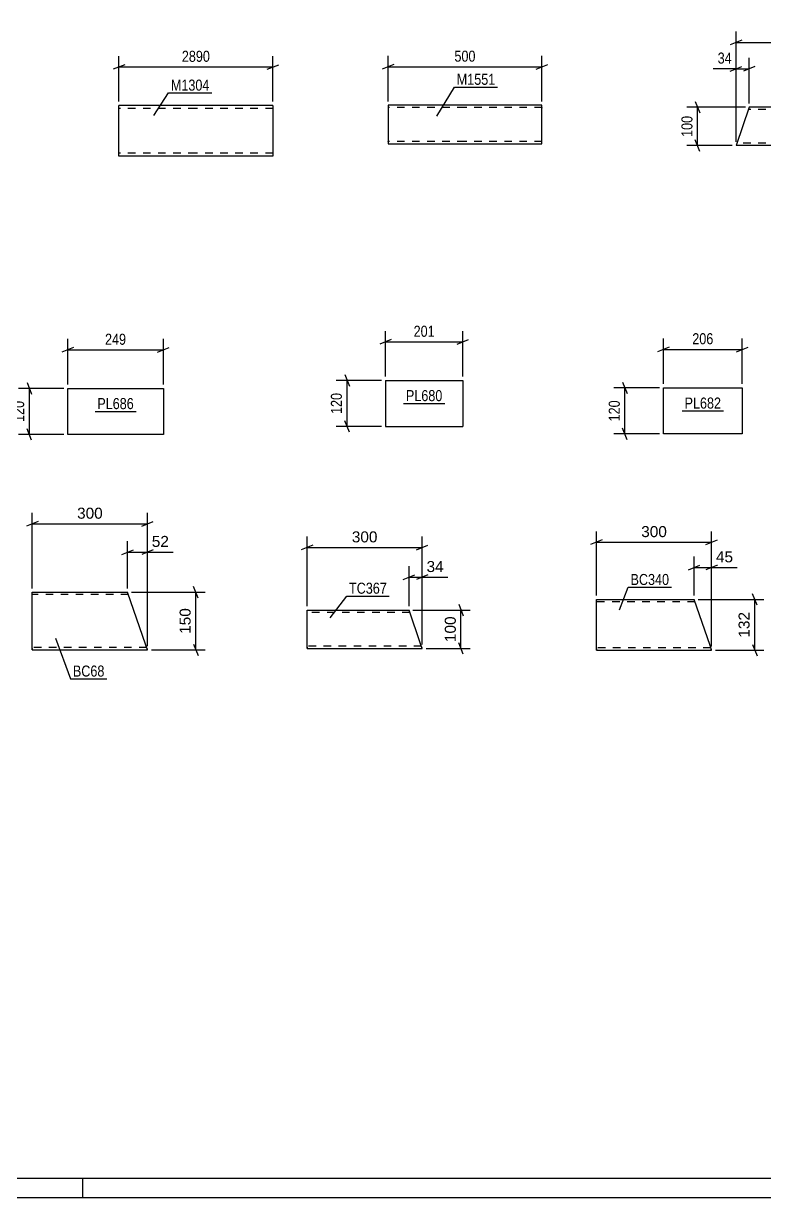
# Model space of a CAD drawing. Header units: millimetres. Extents: x 0 to 841, y 0 to 594.
# Drawn here: x 195.6 to 388.6, y 0 to 305.6 of the extents above; entities that cross this region are included whole.
import ezdxf

# ---------------------------------------------------------------- set-up
doc = ezdxf.new("R2010")
doc.units = ezdxf.units.MM
doc.linetypes.add('DXK_LINE_DOT2', pattern=[3.9198, 1.9599, -1.9599])
doc.styles.add('Arial', font='ARIAL.TTF', dxfattribs={"height": 0.2})
doc.styles.add('Arial Narrow', font='ARIALN.TTF', dxfattribs={"height": 0.2})

# ---------------------------------------------------------------- blocks, each defined once
blk = doc.blocks.new('Unknown-284934741-1134')
at = {"color": 5, "linetype": 'Continuous'}
for p, q in [((5, 5), (836, 5)), ((211, 0), (211, 5)), ((0, 0), (841, 0))]:
    blk.add_line(p, q, dxfattribs=at)
blk = doc.blocks.new('Part-284934741-25582 - 25581')
at = {"color": 2, "linetype": 'Continuous'}
for p, q in [((384.59, 283.81), (381.15, 273.81)), ((412.43, 283.81), (384.59, 283.81)), ((412.43, 283.81), (412.43, 273.81)), ((412.43, 273.81), (381.15, 273.81))]:
    blk.add_line(p, q, dxfattribs=at)
at = {"color": 7, "linetype": 'DXK_LINE_DOT2'}
for p, q in [((412.43, 283.21), (384.38, 283.21)), ((412.43, 283.72), (412.43, 283.81)), ((381.35, 274.41), (381.37, 274.46)), ((412.43, 274.41), (381.35, 274.41)), ((412.43, 274.41), (412.43, 274.46))]:
    blk.add_line(p, q, dxfattribs=at)
blk = doc.blocks.new('Part-284934741-25317 - 25316')
at = {"color": 2, "linetype": 'Continuous'}
for p, q in [((240.44, 284.27), (220.44, 284.27)), ((220.44, 272.67), (220.44, 284.27)), ((260.54, 284.27), (240.54, 284.27)), ((260.54, 284.27), (260.54, 271.07)), ((220.44, 271.07), (220.44, 272.67)), ((240.44, 271.07), (220.44, 271.07)), ((260.54, 271.07), (240.54, 271.07))]:
    blk.add_line(p, q, dxfattribs=at)
at = {"color": 7, "linetype": 'DXK_LINE_DOT2'}
for p, q in [((240.44, 283.47), (220.44, 283.47)), ((260.54, 283.47), (240.54, 283.47)), ((220.44, 271.19), (220.44, 272.67)), ((220.44, 271.87), (220.44, 271.93)), ((240.44, 271.87), (220.44, 271.87)), ((260.54, 271.87), (240.54, 271.87)), ((260.54, 271.87), (260.54, 271.93))]:
    blk.add_line(p, q, dxfattribs=at)
blk = doc.blocks.new('Part-284934741-32607 - 32606')
at = {"color": 2, "linetype": 'Continuous'}
for p, q in [((197.88, 142.64), (197.88, 157.55)), ((197.88, 157.55), (222.71, 157.55)), ((227.46, 143.75), (222.71, 157.55)), ((227.88, 142.55), (227.46, 143.75)), ((197.88, 142.55), (197.88, 142.64)), ((197.88, 142.55), (227.88, 142.55))]:
    blk.add_line(p, q, dxfattribs=at)
at = {"color": 7, "linetype": 'DXK_LINE_DOT2'}
for p, q in [((222.92, 156.95), (197.88, 156.95)), ((227.67, 143.15), (197.88, 143.15)), ((197.88, 142.9), (197.88, 142.55)), ((227.84, 142.64), (227.75, 142.9)), ((227.88, 142.55), (227.84, 142.64))]:
    blk.add_line(p, q, dxfattribs=at)
blk = doc.blocks.new('Part-284934741-25483 - 25482')
at = {"color": 2, "linetype": 'Continuous'}
for p, q in [((289.85, 212.7), (289.85, 200.7)), ((289.85, 212.7), (310, 212.7)), ((310, 212.7), (310, 200.7)), ((289.85, 200.7), (310, 200.7))]:
    blk.add_line(p, q, dxfattribs=at)
blk = doc.blocks.new('Part-284934741-32623 - 32622')
at = {"color": 2, "linetype": 'Continuous'}
for p, q in [((344.79, 142.56), (344.79, 155.67)), ((344.79, 155.67), (370.25, 155.67)), ((374.38, 143.67), (370.25, 155.67)), ((374.79, 142.47), (374.38, 143.67)), ((344.79, 142.47), (344.79, 142.56)), ((344.79, 142.47), (374.79, 142.47))]:
    blk.add_line(p, q, dxfattribs=at)
at = {"color": 7, "linetype": 'DXK_LINE_DOT2'}
for p, q in [((370.45, 155.07), (344.79, 155.07)), ((374.59, 143.07), (344.79, 143.07)), ((344.79, 142.82), (344.79, 142.47)), ((374.76, 142.56), (374.67, 142.82)), ((374.79, 142.47), (374.76, 142.56))]:
    blk.add_line(p, q, dxfattribs=at)
blk = doc.blocks.new('Part-284934741-25491 - 25490')
at = {"color": 2, "linetype": 'Continuous'}
for p, q in [((362.22, 198.76), (362.22, 210.76)), ((362.22, 210.76), (382.78, 210.76)), ((382.78, 210.76), (382.78, 198.76)), ((382.78, 198.76), (362.22, 198.76))]:
    blk.add_line(p, q, dxfattribs=at)
blk = doc.blocks.new('Part-284934741-25507 - 25506')
at = {"color": 2, "linetype": 'Continuous'}
for p, q in [((207.11, 198.62), (207.11, 210.62)), ((207.11, 210.62), (232.02, 210.62)), ((232.02, 210.62), (232.02, 198.62)), ((232.02, 198.62), (207.11, 198.62))]:
    blk.add_line(p, q, dxfattribs=at)
blk = doc.blocks.new('Part-284934741-25603 - 25602')
at = {"color": 2, "linetype": 'Continuous'}
for p, q in [((310.52, 284.31), (290.52, 284.31)), ((290.52, 284.31), (290.52, 274.4)), ((330.62, 284.31), (310.62, 284.31)), ((330.62, 275.51), (330.62, 284.31)), ((330.62, 274.31), (330.62, 275.51)), ((290.52, 274.4), (290.52, 274.31)), ((290.52, 274.31), (310.52, 274.31)), ((310.62, 274.31), (330.62, 274.31))]:
    blk.add_line(p, q, dxfattribs=at)
at = {"color": 7, "linetype": 'DXK_LINE_DOT2'}
for p, q in [((310.52, 283.71), (290.52, 283.71)), ((330.62, 283.71), (310.62, 283.71)), ((330.62, 283.66), (330.62, 283.71)), ((330.62, 283.71), (330.62, 283.66)), ((330.62, 283.57), (330.62, 283.66)), ((330.62, 283.66), (330.62, 283.57)), ((330.62, 274.95), (330.62, 275.28)), ((290.52, 274.91), (290.52, 274.95)), ((310.52, 274.91), (290.52, 274.91)), ((330.62, 274.91), (310.62, 274.91)), ((330.62, 274.91), (330.62, 274.95))]:
    blk.add_line(p, q, dxfattribs=at)
blk = doc.blocks.new('Part-284934741-32615 - 32614')
at = {"color": 2, "linetype": 'Continuous'}
for p, q in [((269.43, 143), (269.43, 152.91)), ((269.43, 152.91), (295.99, 152.91)), ((299.02, 144.11), (295.99, 152.91)), ((299.43, 142.91), (299.02, 144.11)), ((269.43, 142.91), (269.43, 143)), ((269.43, 142.91), (299.43, 142.91))]:
    blk.add_line(p, q, dxfattribs=at)
at = {"color": 7, "linetype": 'DXK_LINE_DOT2'}
for p, q in [((296.19, 152.31), (269.43, 152.31)), ((299.22, 143.51), (269.43, 143.51)), ((269.43, 143.26), (269.43, 142.91)), ((299.4, 143), (299.31, 143.26)), ((299.43, 142.91), (299.4, 143))]:
    blk.add_line(p, q, dxfattribs=at)
blk = doc.blocks.new('StraightDimension-284934741-26281 - 25581')
at = {"color": 7, "linetype": 'Continuous'}
for p, q in [((381.15, 274.81), (381.15, 303.5)), ((412.43, 284.72), (412.43, 303.5)), ((382.65, 301.25), (379.65, 300.05)), ((381.15, 300.65), (412.43, 300.65)), ((410.93, 300.05), (413.93, 301.25))]:
    blk.add_line(p, q, dxfattribs=at)
at = {"color": 0}
blk.add_wipeout([(400.13, 301.4), (400.13, 305.6), (393.45, 305.6), (393.45, 301.4)], dxfattribs=at)
at = {"color": 3, "style": 'Arial Narrow'}
blk.add_text('313', height=2.863, dxfattribs=at).set_placement((394.05, 302))
blk = doc.blocks.new('StraightDimension-284934741-26271 - 25581')
at = {"color": 7, "linetype": 'Continuous'}
for p, q in [((381.15, 274.81), (381.15, 296.66)), ((384.59, 284.81), (384.59, 296.66)), ((379.65, 293.21), (382.65, 294.41)), ((381.15, 293.81), (384.59, 293.81)), ((386.09, 294.41), (383.09, 293.21))]:
    blk.add_line(p, q, dxfattribs=at)
at = {"color": 0}
blk.add_wipeout([(380.62, 294.56), (380.62, 298.76), (375.77, 298.76), (375.77, 294.56)], dxfattribs=at)
at = {"color": 7, "linetype": 'Continuous'}
blk.add_line((381.15, 293.81), (375.24, 293.81), dxfattribs=at)
blk.add_line((381.15, 293.81), (375.24, 293.81), dxfattribs=at)
at = {"color": 3, "style": 'Arial Narrow'}
blk.add_text('34', height=2.863, dxfattribs=at).set_placement((376.37, 295.16))
blk = doc.blocks.new('StraightDimension-284934741-26275 - 25581')
at = {"color": 7, "linetype": 'Continuous'}
for p, q in [((370.55, 285.31), (371.75, 282.31)), ((383.59, 283.81), (368.3, 283.81)), ((371.15, 273.81), (371.15, 283.81)), ((371.75, 272.31), (370.55, 275.31)), ((380.15, 273.81), (368.3, 273.81))]:
    blk.add_line(p, q, dxfattribs=at)
at = {"color": 0}
blk.add_wipeout([(370.4, 282.15), (366.2, 282.15), (366.2, 275.47), (370.4, 275.47)], dxfattribs=at)
at = {"color": 3, "style": 'Arial Narrow'}
blk.add_text('100', height=2.863, rotation=90.0002, dxfattribs=at).set_placement((369.8, 276.07))
blk = doc.blocks.new('StraightDimension-284934741-25781 - 25316')
at = {"color": 7, "linetype": 'Continuous'}
for p, q in [((220.44, 285.27), (220.44, 297.12)), ((260.54, 285.27), (260.54, 297.12)), ((221.94, 294.87), (218.94, 293.67)), ((220.44, 294.27), (260.54, 294.27)), ((259.04, 293.67), (262.04, 294.87))]:
    blk.add_line(p, q, dxfattribs=at)
at = {"color": 0}
blk.add_wipeout([(244.74, 295.02), (244.74, 299.22), (236.23, 299.22), (236.23, 295.02)], dxfattribs=at)
at = {"color": 3, "style": 'Arial Narrow'}
blk.add_text('2890', height=2.863, dxfattribs=at).set_placement((236.83, 295.62))
blk = doc.blocks.new('StraightDimension-284934741-32934 - 32606')
at = {"color": 7, "linetype": 'Continuous'}
for p, q in [((221.21, 167.4), (224.21, 168.6)), ((222.71, 158.55), (222.71, 170.85)), ((229.38, 168.6), (226.38, 167.4)), ((227.88, 143.55), (227.88, 170.85)), ((222.71, 168), (227.88, 168))]:
    blk.add_line(p, q, dxfattribs=at)
at = {"color": 0}
blk.add_wipeout([(234.05, 168.75), (234.05, 172.95), (228.4, 172.95), (228.4, 168.75)], dxfattribs=at)
at = {"color": 7, "linetype": 'Continuous'}
blk.add_line((227.88, 168), (234.57, 168), dxfattribs=at)
blk.add_line((227.88, 168), (234.57, 168), dxfattribs=at)
at = {"color": 3, "style": 'Arial'}
blk.add_text('52', height=2.865, dxfattribs=at).set_placement((229, 169.35))
blk = doc.blocks.new('StraightDimension-284934741-32909 - 32606')
at = {"color": 7, "linetype": 'Continuous'}
for p, q in [((241.06, 156.05), (239.86, 159.05)), ((223.71, 157.55), (242.86, 157.55)), ((240.46, 142.55), (240.46, 157.55)), ((239.86, 144.05), (241.06, 141.05)), ((228.88, 142.55), (242.86, 142.55))]:
    blk.add_line(p, q, dxfattribs=at)
at = {"color": 0}
blk.add_wipeout([(239.71, 153.99), (235.51, 153.99), (235.51, 146.12), (239.71, 146.12)], dxfattribs=at)
at = {"color": 3, "style": 'Arial'}
blk.add_text('150', height=2.865, rotation=90.0002, dxfattribs=at).set_placement((239.11, 146.72))
blk = doc.blocks.new('StraightDimension-284934741-32959 - 32606')
at = {"color": 7, "linetype": 'Continuous'}
for p, q in [((197.88, 158.55), (197.88, 178.19)), ((227.88, 143.55), (227.88, 178.19)), ((199.38, 175.94), (196.38, 174.74)), ((197.88, 175.34), (227.88, 175.34)), ((226.38, 174.74), (229.38, 175.94))]:
    blk.add_line(p, q, dxfattribs=at)
at = {"color": 0}
blk.add_wipeout([(216.81, 176.09), (216.81, 180.29), (208.94, 180.29), (208.94, 176.09)], dxfattribs=at)
at = {"color": 3, "style": 'Arial'}
blk.add_text('300', height=2.865, dxfattribs=at).set_placement((209.54, 176.69))
blk = doc.blocks.new('StraightDimension-284934741-26179 - 25482')
at = {"color": 7, "linetype": 'Continuous'}
for p, q in [((279.25, 214.2), (280.45, 211.2)), ((288.85, 212.7), (277, 212.7)), ((279.85, 200.7), (279.85, 212.7)), ((280.45, 199.2), (279.25, 202.2)), ((288.85, 200.7), (277, 200.7))]:
    blk.add_line(p, q, dxfattribs=at)
at = {"color": 0}
blk.add_wipeout([(279.1, 210.04), (274.9, 210.04), (274.9, 203.35), (279.1, 203.35)], dxfattribs=at)
at = {"color": 3, "style": 'Arial Narrow'}
blk.add_text('120', height=2.863, rotation=90.0002, dxfattribs=at).set_placement((278.5, 203.95))
blk = doc.blocks.new('StraightDimension-284934741-26183 - 25482')
at = {"color": 7, "linetype": 'Continuous'}
for p, q in [((291.35, 223.3), (288.35, 222.1)), ((289.85, 213.7), (289.85, 225.55)), ((308.5, 222.1), (311.5, 223.3)), ((310, 213.7), (310, 225.55)), ((289.85, 222.7), (310, 222.7))]:
    blk.add_line(p, q, dxfattribs=at)
at = {"color": 0}
blk.add_wipeout([(303.27, 223.45), (303.27, 227.65), (296.59, 227.65), (296.59, 223.45)], dxfattribs=at)
at = {"color": 3, "style": 'Arial Narrow'}
blk.add_text('201', height=2.863, dxfattribs=at).set_placement((297.19, 224.05))
blk = doc.blocks.new('StraightDimension-284934741-33031 - 32622')
at = {"color": 7, "linetype": 'Continuous'}
for p, q in [((346.29, 171.15), (343.29, 169.95)), ((344.79, 156.67), (344.79, 173.4)), ((373.29, 169.95), (376.29, 171.15)), ((374.79, 143.47), (374.79, 173.4)), ((344.79, 170.55), (374.79, 170.55))]:
    blk.add_line(p, q, dxfattribs=at)
at = {"color": 0}
blk.add_wipeout([(363.73, 171.3), (363.73, 175.5), (355.86, 175.5), (355.86, 171.3)], dxfattribs=at)
at = {"color": 3, "style": 'Arial'}
blk.add_text('300', height=2.865, dxfattribs=at).set_placement((356.46, 171.9))
blk = doc.blocks.new('StraightDimension-284934741-33042 - 32622')
at = {"color": 7, "linetype": 'Continuous'}
for p, q in [((370.25, 156.67), (370.25, 166.84)), ((374.79, 143.47), (374.79, 166.84)), ((368.75, 163.39), (371.75, 164.59)), ((370.25, 163.99), (374.79, 163.99)), ((376.29, 164.59), (373.29, 163.39))]:
    blk.add_line(p, q, dxfattribs=at)
at = {"color": 0}
blk.add_wipeout([(380.96, 164.74), (380.96, 168.94), (375.32, 168.94), (375.32, 164.74)], dxfattribs=at)
at = {"color": 7, "linetype": 'Continuous'}
blk.add_line((374.79, 163.99), (381.49, 163.99), dxfattribs=at)
blk.add_line((374.79, 163.99), (381.49, 163.99), dxfattribs=at)
at = {"color": 3, "style": 'Arial'}
blk.add_text('45', height=2.865, dxfattribs=at).set_placement((375.92, 165.34))
blk = doc.blocks.new('StraightDimension-284934741-33057 - 32622')
at = {"color": 7, "linetype": 'Continuous'}
for p, q in [((386.62, 154.17), (385.42, 157.17)), ((371.25, 155.67), (388.42, 155.67)), ((386.02, 142.47), (386.02, 155.67)), ((385.42, 143.97), (386.62, 140.97)), ((375.79, 142.47), (388.42, 142.47))]:
    blk.add_line(p, q, dxfattribs=at)
at = {"color": 0}
blk.add_wipeout([(385.27, 153), (381.07, 153), (381.07, 145.13), (385.27, 145.13)], dxfattribs=at)
at = {"color": 3, "style": 'Arial'}
blk.add_text('132', height=2.865, rotation=90.0002, dxfattribs=at).set_placement((384.67, 145.73))
blk = doc.blocks.new('StraightDimension-284934741-26191 - 25490')
at = {"color": 7, "linetype": 'Continuous'}
for p, q in [((362.22, 211.76), (362.22, 223.61)), ((382.78, 211.76), (382.78, 223.61)), ((363.72, 221.36), (360.72, 220.16)), ((362.22, 220.76), (382.78, 220.76)), ((381.28, 220.16), (384.28, 221.36))]:
    blk.add_line(p, q, dxfattribs=at)
at = {"color": 0}
blk.add_wipeout([(375.84, 221.51), (375.84, 225.71), (369.16, 225.71), (369.16, 221.51)], dxfattribs=at)
at = {"color": 3, "style": 'Arial Narrow'}
blk.add_text('206', height=2.863, dxfattribs=at).set_placement((369.76, 222.11))
blk = doc.blocks.new('StraightDimension-284934741-26187 - 25490')
at = {"color": 7, "linetype": 'Continuous'}
for p, q in [((351.62, 212.26), (352.82, 209.26)), ((361.22, 210.76), (349.37, 210.76)), ((352.22, 198.76), (352.22, 210.76)), ((361.22, 198.76), (349.37, 198.76)), ((352.82, 197.26), (351.62, 200.26))]:
    blk.add_line(p, q, dxfattribs=at)
at = {"color": 0}
blk.add_wipeout([(351.47, 208.11), (347.27, 208.11), (347.27, 201.42), (351.47, 201.42)], dxfattribs=at)
at = {"color": 3, "style": 'Arial Narrow'}
blk.add_text('120', height=2.863, rotation=90.0002, dxfattribs=at).set_placement((350.87, 202.02))
blk = doc.blocks.new('StraightDimension-284934741-26203 - 25506')
at = {"color": 7, "linetype": 'Continuous'}
for p, q in [((196.51, 212.12), (197.71, 209.12)), ((206.11, 210.62), (194.26, 210.62)), ((197.11, 198.62), (197.11, 210.62)), ((197.71, 197.12), (196.51, 200.12)), ((206.11, 198.62), (194.26, 198.62))]:
    blk.add_line(p, q, dxfattribs=at)
at = {"color": 0}
blk.add_wipeout([(196.36, 207.96), (192.16, 207.96), (192.16, 201.28), (196.36, 201.28)], dxfattribs=at)
at = {"color": 3, "style": 'Arial Narrow'}
blk.add_text('120', height=2.863, rotation=90.0002, dxfattribs=at).set_placement((195.76, 201.88))
blk = doc.blocks.new('StraightDimension-284934741-26207 - 25506')
at = {"color": 7, "linetype": 'Continuous'}
for p, q in [((207.11, 211.62), (207.11, 223.47)), ((232.02, 211.62), (232.02, 223.47)), ((208.61, 221.22), (205.61, 220.02)), ((207.11, 220.62), (232.02, 220.62)), ((230.52, 220.02), (233.52, 221.22))]:
    blk.add_line(p, q, dxfattribs=at)
at = {"color": 0}
blk.add_wipeout([(222.9, 221.37), (222.9, 225.57), (216.22, 225.57), (216.22, 221.37)], dxfattribs=at)
at = {"color": 3, "style": 'Arial Narrow'}
blk.add_text('249', height=2.863, dxfattribs=at).set_placement((216.82, 221.97))
blk = doc.blocks.new('StraightDimension-284934741-26303 - 25602')
at = {"color": 7, "linetype": 'Continuous'}
for p, q in [((290.52, 285.31), (290.52, 297.16)), ((330.62, 285.31), (330.62, 297.16)), ((292.02, 294.91), (289.02, 293.71)), ((290.52, 294.31), (330.62, 294.31)), ((329.12, 293.71), (332.12, 294.91))]:
    blk.add_line(p, q, dxfattribs=at)
at = {"color": 0}
blk.add_wipeout([(313.91, 295.06), (313.91, 299.26), (307.22, 299.26), (307.22, 295.06)], dxfattribs=at)
at = {"color": 3, "style": 'Arial Narrow'}
blk.add_text('500', height=2.863, dxfattribs=at).set_placement((307.82, 295.66))
blk = doc.blocks.new('StraightDimension-284934741-33006 - 32614')
at = {"color": 7, "linetype": 'Continuous'}
for p, q in [((296.99, 152.91), (311.92, 152.91)), ((308.92, 154.41), (310.12, 151.41)), ((309.52, 142.91), (309.52, 152.91)), ((310.12, 141.41), (308.92, 144.41)), ((300.43, 142.91), (311.92, 142.91))]:
    blk.add_line(p, q, dxfattribs=at)
at = {"color": 0}
blk.add_wipeout([(308.77, 151.85), (304.57, 151.85), (304.57, 143.98), (308.77, 143.98)], dxfattribs=at)
at = {"color": 3, "style": 'Arial'}
blk.add_text('100', height=2.865, rotation=90.0002, dxfattribs=at).set_placement((308.17, 144.58))
blk = doc.blocks.new('StraightDimension-284934741-32970 - 32614')
at = {"color": 7, "linetype": 'Continuous'}
for p, q in [((294.49, 160.86), (297.49, 162.06)), ((295.99, 153.91), (295.99, 164.31)), ((300.93, 162.06), (297.93, 160.86)), ((299.43, 143.91), (299.43, 164.31)), ((295.99, 161.46), (299.43, 161.46))]:
    blk.add_line(p, q, dxfattribs=at)
at = {"color": 0}
blk.add_wipeout([(305.6, 162.21), (305.6, 166.41), (299.95, 166.41), (299.95, 162.21)], dxfattribs=at)
at = {"color": 7, "linetype": 'Continuous'}
blk.add_line((299.43, 161.46), (306.13, 161.46), dxfattribs=at)
blk.add_line((299.43, 161.46), (306.13, 161.46), dxfattribs=at)
at = {"color": 3, "style": 'Arial'}
blk.add_text('34', height=2.865, dxfattribs=at).set_placement((300.55, 162.81))
blk = doc.blocks.new('StraightDimension-284934741-32995 - 32614')
at = {"color": 7, "linetype": 'Continuous'}
for p, q in [((269.43, 153.91), (269.43, 172.03)), ((299.43, 143.91), (299.43, 172.03)), ((270.93, 169.78), (267.93, 168.58)), ((269.43, 169.18), (299.43, 169.18)), ((297.93, 168.58), (300.93, 169.78))]:
    blk.add_line(p, q, dxfattribs=at)
at = {"color": 0}
blk.add_wipeout([(288.37, 169.93), (288.37, 174.13), (280.49, 174.13), (280.49, 169.93)], dxfattribs=at)
at = {"color": 3, "style": 'Arial'}
blk.add_text('300', height=2.865, dxfattribs=at).set_placement((281.09, 170.53))
blk = doc.blocks.new('Mark-284934741-27117 - 25316')
at = {"color": 0}
blk.add_wipeout([(244.02, 288.12), (244.02, 291.12), (233.97, 291.12), (233.97, 288.12)], dxfattribs=at)
blk.add_wipeout([(244.02, 288.12), (244.02, 291.12), (233.97, 291.12), (233.97, 288.12)], dxfattribs=at)
at = {"color": 30, "linetype": 'Continuous'}
for p, q in [((229.5, 281.65), (233.37, 287.52)), ((233.37, 287.52), (244.62, 287.52))]:
    blk.add_line(p, q, dxfattribs=at)
at = {"color": 3, "style": 'Arial Narrow'}
blk.add_text('M1304', height=2.863, dxfattribs=at).set_placement((233.97, 288.12))
blk = doc.blocks.new('Mark-284934741-38240 - 32606')
at = {"color": 0}
blk.add_wipeout([(216.67, 135.6), (216.67, 138.6), (208.45, 138.6), (208.45, 135.6)], dxfattribs=at)
blk.add_wipeout([(216.67, 135.6), (216.67, 138.6), (208.45, 138.6), (208.45, 135.6)], dxfattribs=at)
at = {"color": 30, "linetype": 'Continuous'}
for p, q in [((203.9, 145.58), (207.85, 135)), ((207.85, 135), (217.27, 135))]:
    blk.add_line(p, q, dxfattribs=at)
at = {"color": 3, "style": 'Arial Narrow'}
blk.add_text('BC68', height=2.863, dxfattribs=at).set_placement((208.45, 135.6))
blk = doc.blocks.new('Mark-284934741-27176 - 25482')
at = {"color": 0}
blk.add_wipeout([(304.68, 207.3), (304.68, 210.3), (295.18, 210.3), (295.18, 207.3)], dxfattribs=at)
blk.add_wipeout([(304.68, 207.3), (304.68, 210.3), (295.18, 210.3), (295.18, 207.3)], dxfattribs=at)
at = {"color": 30, "linetype": 'Continuous'}
blk.add_line((294.58, 206.7), (305.28, 206.7), dxfattribs=at)
at = {"color": 3, "style": 'Arial Narrow'}
blk.add_text('PL680', height=2.863, dxfattribs=at).set_placement((295.18, 207.3))
blk = doc.blocks.new('Mark-284934741-38234 - 32622')
at = {"color": 0}
blk.add_wipeout([(363.73, 159.44), (363.73, 162.44), (353.68, 162.44), (353.68, 159.44)], dxfattribs=at)
blk.add_wipeout([(363.73, 159.44), (363.73, 162.44), (353.68, 162.44), (353.68, 159.44)], dxfattribs=at)
at = {"color": 30, "linetype": 'Continuous'}
for p, q in [((350.82, 153), (353.08, 158.84)), ((353.08, 158.84), (364.33, 158.84))]:
    blk.add_line(p, q, dxfattribs=at)
at = {"color": 3, "style": 'Arial Narrow'}
blk.add_text('BC340', height=2.863, dxfattribs=at).set_placement((353.68, 159.44))
blk = doc.blocks.new('Mark-284934741-27179 - 25490')
at = {"color": 0}
blk.add_wipeout([(377.25, 205.36), (377.25, 208.36), (367.75, 208.36), (367.75, 205.36)], dxfattribs=at)
blk.add_wipeout([(377.25, 205.36), (377.25, 208.36), (367.75, 208.36), (367.75, 205.36)], dxfattribs=at)
at = {"color": 30, "linetype": 'Continuous'}
blk.add_line((367.15, 204.76), (377.85, 204.76), dxfattribs=at)
at = {"color": 3, "style": 'Arial Narrow'}
blk.add_text('PL682', height=2.863, dxfattribs=at).set_placement((367.75, 205.36))
blk = doc.blocks.new('Mark-284934741-27185 - 25506')
at = {"color": 0}
blk.add_wipeout([(224.31, 205.22), (224.31, 208.22), (214.81, 208.22), (214.81, 205.22)], dxfattribs=at)
blk.add_wipeout([(224.31, 205.22), (224.31, 208.22), (214.81, 208.22), (214.81, 205.22)], dxfattribs=at)
at = {"color": 30, "linetype": 'Continuous'}
blk.add_line((214.21, 204.62), (224.91, 204.62), dxfattribs=at)
at = {"color": 3, "style": 'Arial Narrow'}
blk.add_text('PL686', height=2.863, dxfattribs=at).set_placement((214.81, 205.22))
blk = doc.blocks.new('Mark-284934741-27221 - 25602')
at = {"color": 0}
blk.add_wipeout([(318.46, 289.63), (318.46, 292.63), (308.41, 292.63), (308.41, 289.63)], dxfattribs=at)
blk.add_wipeout([(318.46, 289.63), (318.46, 292.63), (308.41, 292.63), (308.41, 289.63)], dxfattribs=at)
at = {"color": 30, "linetype": 'Continuous'}
for p, q in [((303.21, 281.47), (307.81, 289.03)), ((307.81, 289.03), (319.06, 289.03))]:
    blk.add_line(p, q, dxfattribs=at)
at = {"color": 3, "style": 'Arial Narrow'}
blk.add_text('M1551', height=2.863, dxfattribs=at).set_placement((308.41, 289.63))
blk = doc.blocks.new('Mark-284934741-38237 - 32614')
at = {"color": 0}
blk.add_wipeout([(290.22, 157.17), (290.22, 160.17), (280.36, 160.17), (280.36, 157.17)], dxfattribs=at)
blk.add_wipeout([(290.22, 157.17), (290.22, 160.17), (280.36, 160.17), (280.36, 157.17)], dxfattribs=at)
at = {"color": 30, "linetype": 'Continuous'}
for p, q in [((275.46, 150.88), (279.76, 156.57)), ((279.76, 156.57), (290.82, 156.57))]:
    blk.add_line(p, q, dxfattribs=at)
at = {"color": 3, "style": 'Arial Narrow'}
blk.add_text('TC367', height=2.863, dxfattribs=at).set_placement((280.36, 157.17))

msp = doc.modelspace()

# ---------------------------------------------------------------- block references
for name in ['Unknown-284934741-1134', 'Part-284934741-25317 - 25316', 'Part-284934741-25603 - 25602', 'Part-284934741-25582 - 25581', 'Part-284934741-25483 - 25482', 'Part-284934741-25507 - 25506', 'Part-284934741-25491 - 25490', 'Part-284934741-32607 - 32606', 'Part-284934741-32615 - 32614', 'Part-284934741-32623 - 32622']:
    msp.add_blockref(name, (0, 0))

# ---------------------------------------------------------------- next in the draw order: block references
for name in ['StraightDimension-284934741-26281 - 25581', 'StraightDimension-284934741-25781 - 25316', 'StraightDimension-284934741-26303 - 25602', 'StraightDimension-284934741-26191 - 25490', 'StraightDimension-284934741-26179 - 25482', 'StraightDimension-284934741-26203 - 25506', 'Mark-284934741-27185 - 25506', 'Mark-284934741-27176 - 25482', 'Mark-284934741-27179 - 25490', 'StraightDimension-284934741-33031 - 32622', 'StraightDimension-284934741-32934 - 32606', 'StraightDimension-284934741-33006 - 32614']:
    msp.add_blockref(name, (0, 0))

# ---------------------------------------------------------------- next in the draw order: block references
for name in ['StraightDimension-284934741-26271 - 25581', 'Mark-284934741-27117 - 25316', 'Mark-284934741-27221 - 25602', 'StraightDimension-284934741-26183 - 25482', 'StraightDimension-284934741-26207 - 25506', 'StraightDimension-284934741-26187 - 25490', 'StraightDimension-284934741-33042 - 32622', 'StraightDimension-284934741-32970 - 32614', 'Mark-284934741-38234 - 32622', 'StraightDimension-284934741-32909 - 32606']:
    msp.add_blockref(name, (0, 0))

# ---------------------------------------------------------------- next in the draw order: block references
for name in ['StraightDimension-284934741-26275 - 25581', 'StraightDimension-284934741-32959 - 32606', 'StraightDimension-284934741-32995 - 32614', 'StraightDimension-284934741-33057 - 32622']:
    msp.add_blockref(name, (0, 0))

# ---------------------------------------------------------------- next in the draw order: block references
for name in ['Mark-284934741-38237 - 32614', 'Mark-284934741-38240 - 32606']:
    msp.add_blockref(name, (0, 0))

doc.saveas('drawing.dxf')
